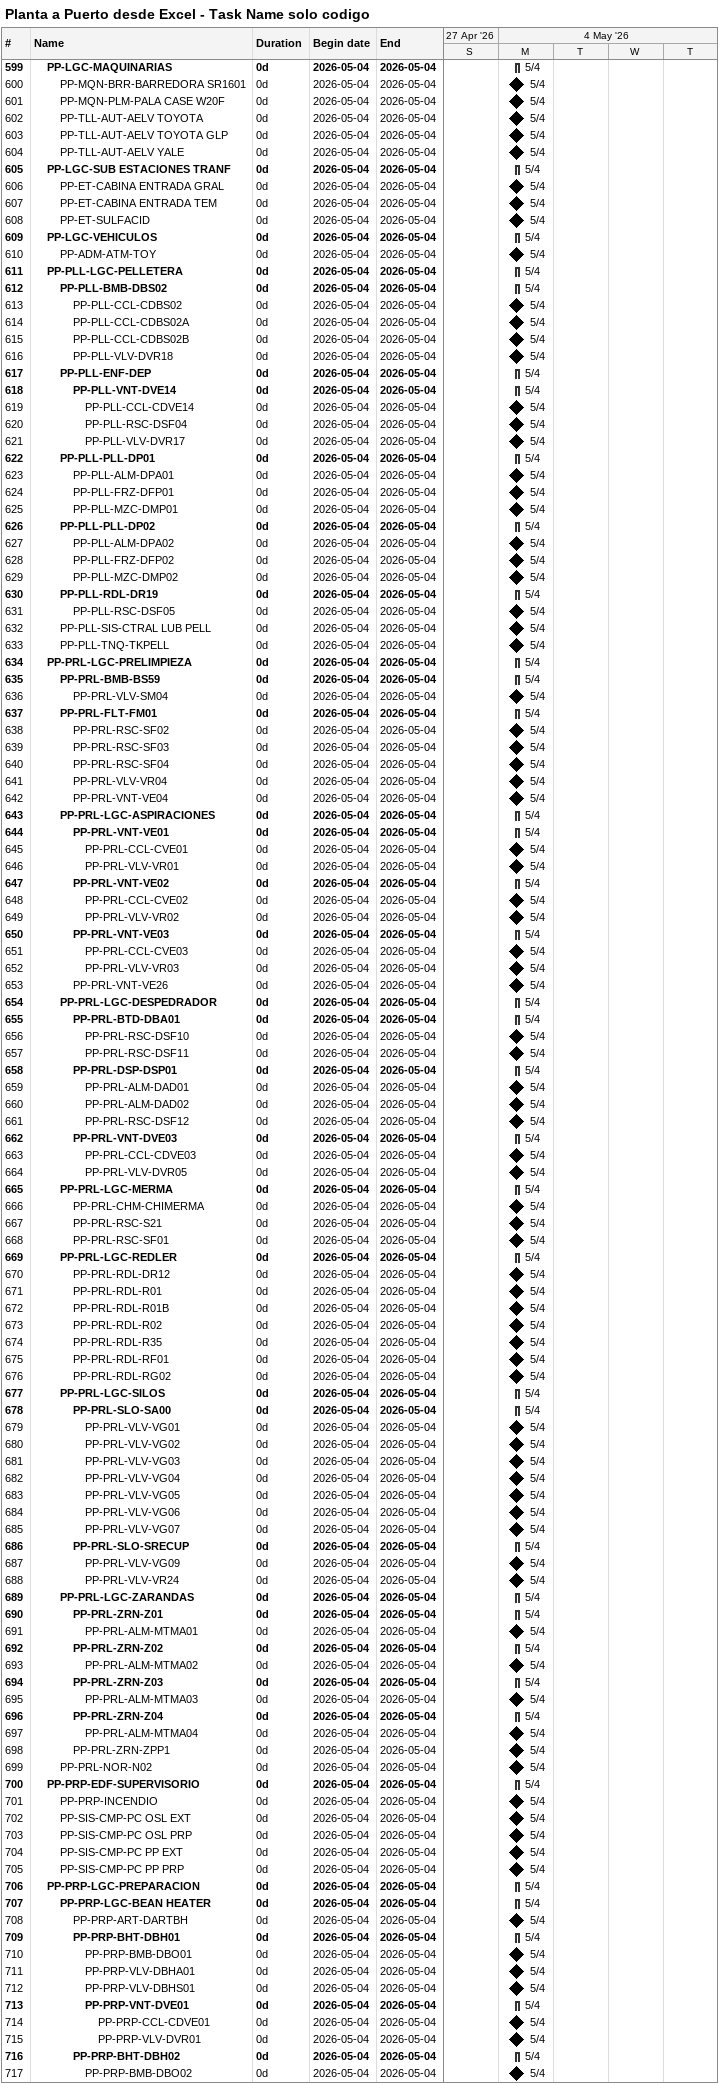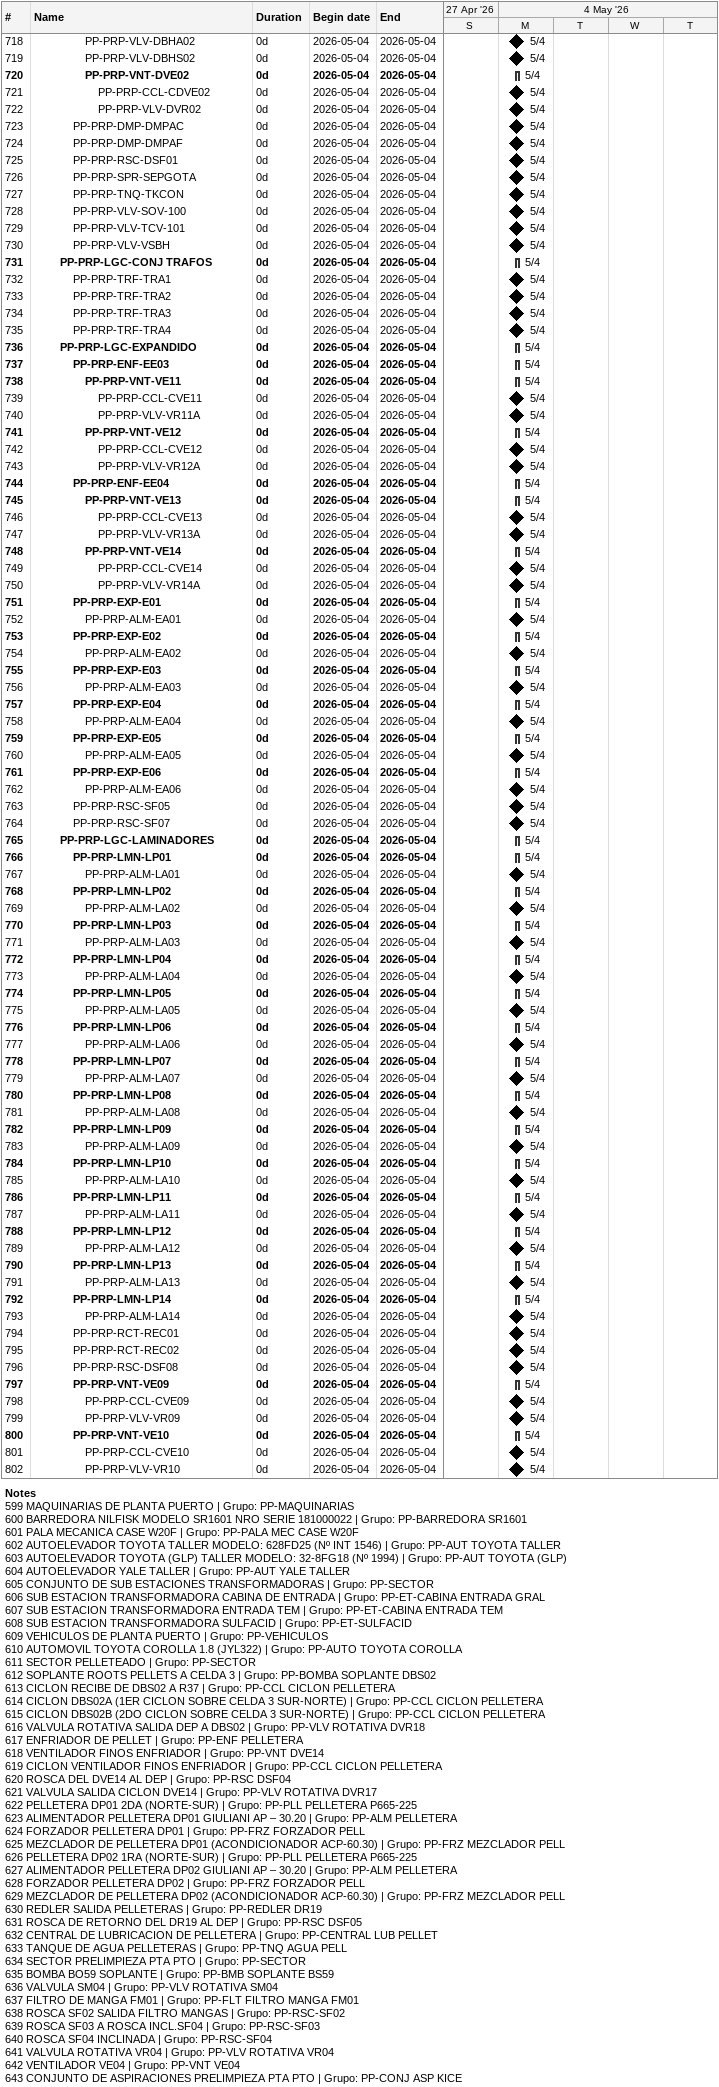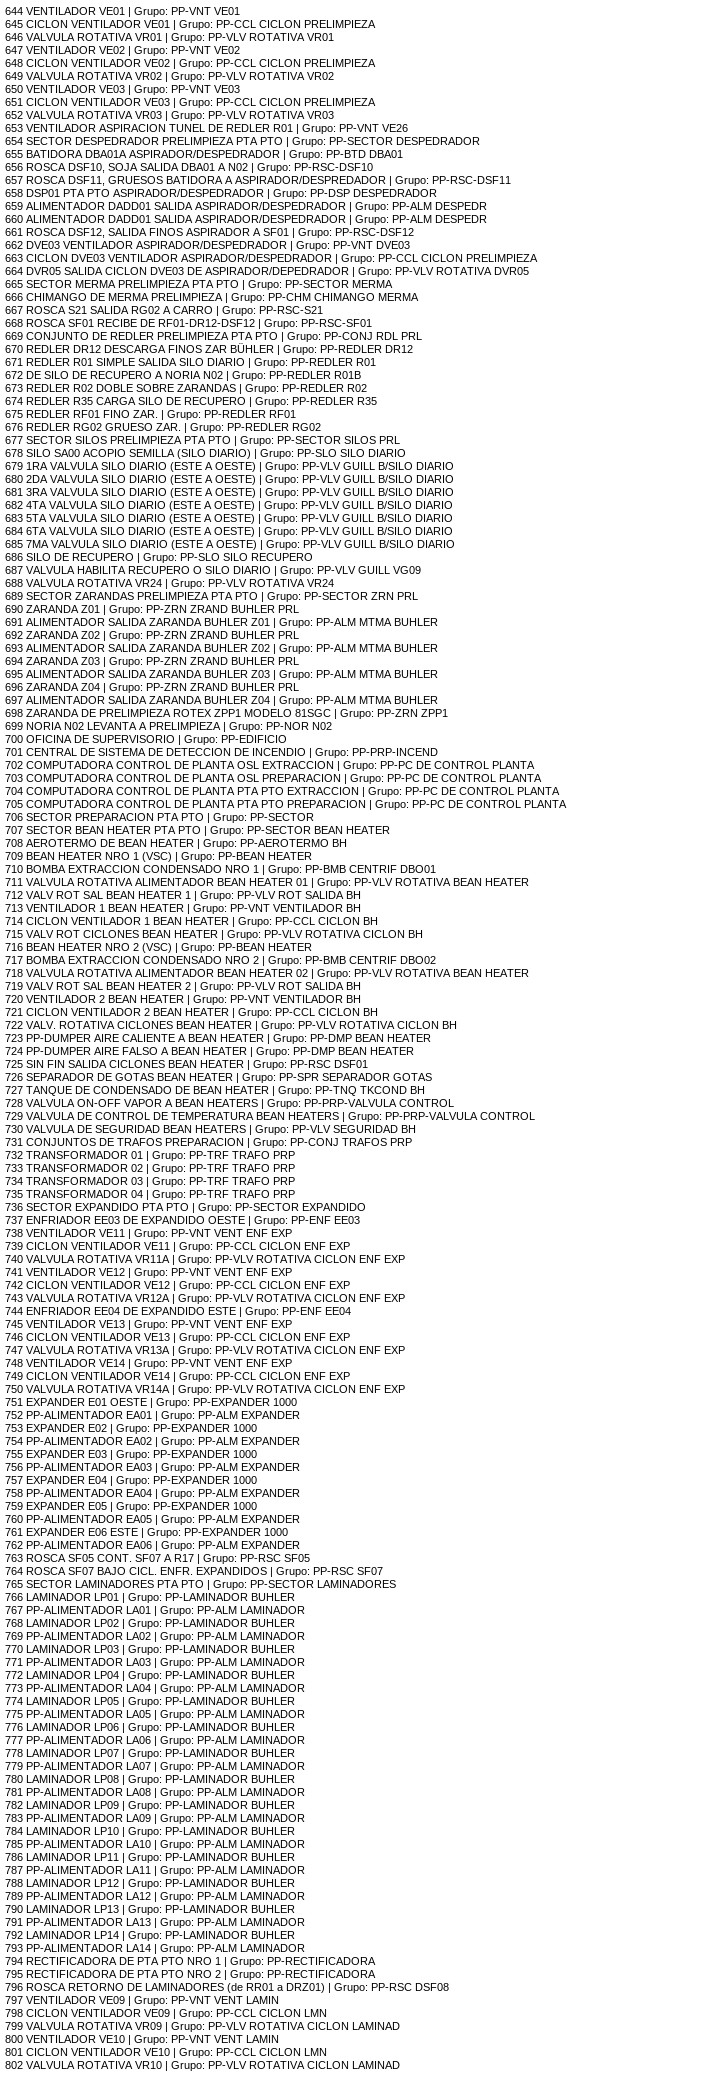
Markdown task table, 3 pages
Planta a Puerto desde Excel - Task Name solo codigo

| ID | Level | Task | Duration | Start | Finish |
|---|---|---|---|---|---|
| 599 | 2 | **PP-LGC-MAQUINARIAS** | 0d | 2026-05-04 | 2026-05-04 |
| 600 | 3 | PP-MQN-BRR-BARREDORA SR1601 | 0d | 2026-05-04 | 2026-05-04 |
| 601 | 3 | PP-MQN-PLM-PALA CASE W20F | 0d | 2026-05-04 | 2026-05-04 |
| 602 | 3 | PP-TLL-AUT-AELV TOYOTA | 0d | 2026-05-04 | 2026-05-04 |
| 603 | 3 | PP-TLL-AUT-AELV TOYOTA GLP | 0d | 2026-05-04 | 2026-05-04 |
| 604 | 3 | PP-TLL-AUT-AELV YALE | 0d | 2026-05-04 | 2026-05-04 |
| 605 | 2 | **PP-LGC-SUB ESTACIONES TRANF** | 0d | 2026-05-04 | 2026-05-04 |
| 606 | 3 | PP-ET-CABINA ENTRADA GRAL | 0d | 2026-05-04 | 2026-05-04 |
| 607 | 3 | PP-ET-CABINA ENTRADA TEM | 0d | 2026-05-04 | 2026-05-04 |
| 608 | 3 | PP-ET-SULFACID | 0d | 2026-05-04 | 2026-05-04 |
| 609 | 2 | **PP-LGC-VEHICULOS** | 0d | 2026-05-04 | 2026-05-04 |
| 610 | 3 | PP-ADM-ATM-TOY | 0d | 2026-05-04 | 2026-05-04 |
| 611 | 2 | **PP-PLL-LGC-PELLETERA** | 0d | 2026-05-04 | 2026-05-04 |
| 612 | 3 | **PP-PLL-BMB-DBS02** | 0d | 2026-05-04 | 2026-05-04 |
| 613 | 4 | PP-PLL-CCL-CDBS02 | 0d | 2026-05-04 | 2026-05-04 |
| 614 | 4 | PP-PLL-CCL-CDBS02A | 0d | 2026-05-04 | 2026-05-04 |
| 615 | 4 | PP-PLL-CCL-CDBS02B | 0d | 2026-05-04 | 2026-05-04 |
| 616 | 4 | PP-PLL-VLV-DVR18 | 0d | 2026-05-04 | 2026-05-04 |
| 617 | 3 | **PP-PLL-ENF-DEP** | 0d | 2026-05-04 | 2026-05-04 |
| 618 | 4 | **PP-PLL-VNT-DVE14** | 0d | 2026-05-04 | 2026-05-04 |
| 619 | 5 | PP-PLL-CCL-CDVE14 | 0d | 2026-05-04 | 2026-05-04 |
| 620 | 5 | PP-PLL-RSC-DSF04 | 0d | 2026-05-04 | 2026-05-04 |
| 621 | 5 | PP-PLL-VLV-DVR17 | 0d | 2026-05-04 | 2026-05-04 |
| 622 | 3 | **PP-PLL-PLL-DP01** | 0d | 2026-05-04 | 2026-05-04 |
| 623 | 4 | PP-PLL-ALM-DPA01 | 0d | 2026-05-04 | 2026-05-04 |
| 624 | 4 | PP-PLL-FRZ-DFP01 | 0d | 2026-05-04 | 2026-05-04 |
| 625 | 4 | PP-PLL-MZC-DMP01 | 0d | 2026-05-04 | 2026-05-04 |
| 626 | 3 | **PP-PLL-PLL-DP02** | 0d | 2026-05-04 | 2026-05-04 |
| 627 | 4 | PP-PLL-ALM-DPA02 | 0d | 2026-05-04 | 2026-05-04 |
| 628 | 4 | PP-PLL-FRZ-DFP02 | 0d | 2026-05-04 | 2026-05-04 |
| 629 | 4 | PP-PLL-MZC-DMP02 | 0d | 2026-05-04 | 2026-05-04 |
| 630 | 3 | **PP-PLL-RDL-DR19** | 0d | 2026-05-04 | 2026-05-04 |
| 631 | 4 | PP-PLL-RSC-DSF05 | 0d | 2026-05-04 | 2026-05-04 |
| 632 | 3 | PP-PLL-SIS-CTRAL LUB PELL | 0d | 2026-05-04 | 2026-05-04 |
| 633 | 3 | PP-PLL-TNQ-TKPELL | 0d | 2026-05-04 | 2026-05-04 |
| 634 | 2 | **PP-PRL-LGC-PRELIMPIEZA** | 0d | 2026-05-04 | 2026-05-04 |
| 635 | 3 | **PP-PRL-BMB-BS59** | 0d | 2026-05-04 | 2026-05-04 |
| 636 | 4 | PP-PRL-VLV-SM04 | 0d | 2026-05-04 | 2026-05-04 |
| 637 | 3 | **PP-PRL-FLT-FM01** | 0d | 2026-05-04 | 2026-05-04 |
| 638 | 4 | PP-PRL-RSC-SF02 | 0d | 2026-05-04 | 2026-05-04 |
| 639 | 4 | PP-PRL-RSC-SF03 | 0d | 2026-05-04 | 2026-05-04 |
| 640 | 4 | PP-PRL-RSC-SF04 | 0d | 2026-05-04 | 2026-05-04 |
| 641 | 4 | PP-PRL-VLV-VR04 | 0d | 2026-05-04 | 2026-05-04 |
| 642 | 4 | PP-PRL-VNT-VE04 | 0d | 2026-05-04 | 2026-05-04 |
| 643 | 3 | **PP-PRL-LGC-ASPIRACIONES** | 0d | 2026-05-04 | 2026-05-04 |
| 644 | 4 | **PP-PRL-VNT-VE01** | 0d | 2026-05-04 | 2026-05-04 |
| 645 | 5 | PP-PRL-CCL-CVE01 | 0d | 2026-05-04 | 2026-05-04 |
| 646 | 5 | PP-PRL-VLV-VR01 | 0d | 2026-05-04 | 2026-05-04 |
| 647 | 4 | **PP-PRL-VNT-VE02** | 0d | 2026-05-04 | 2026-05-04 |
| 648 | 5 | PP-PRL-CCL-CVE02 | 0d | 2026-05-04 | 2026-05-04 |
| 649 | 5 | PP-PRL-VLV-VR02 | 0d | 2026-05-04 | 2026-05-04 |
| 650 | 4 | **PP-PRL-VNT-VE03** | 0d | 2026-05-04 | 2026-05-04 |
| 651 | 5 | PP-PRL-CCL-CVE03 | 0d | 2026-05-04 | 2026-05-04 |
| 652 | 5 | PP-PRL-VLV-VR03 | 0d | 2026-05-04 | 2026-05-04 |
| 653 | 4 | PP-PRL-VNT-VE26 | 0d | 2026-05-04 | 2026-05-04 |
| 654 | 3 | **PP-PRL-LGC-DESPEDRADOR** | 0d | 2026-05-04 | 2026-05-04 |
| 655 | 4 | **PP-PRL-BTD-DBA01** | 0d | 2026-05-04 | 2026-05-04 |
| 656 | 5 | PP-PRL-RSC-DSF10 | 0d | 2026-05-04 | 2026-05-04 |
| 657 | 5 | PP-PRL-RSC-DSF11 | 0d | 2026-05-04 | 2026-05-04 |
| 658 | 4 | **PP-PRL-DSP-DSP01** | 0d | 2026-05-04 | 2026-05-04 |
| 659 | 5 | PP-PRL-ALM-DAD01 | 0d | 2026-05-04 | 2026-05-04 |
| 660 | 5 | PP-PRL-ALM-DAD02 | 0d | 2026-05-04 | 2026-05-04 |
| 661 | 5 | PP-PRL-RSC-DSF12 | 0d | 2026-05-04 | 2026-05-04 |
| 662 | 4 | **PP-PRL-VNT-DVE03** | 0d | 2026-05-04 | 2026-05-04 |
| 663 | 5 | PP-PRL-CCL-CDVE03 | 0d | 2026-05-04 | 2026-05-04 |
| 664 | 5 | PP-PRL-VLV-DVR05 | 0d | 2026-05-04 | 2026-05-04 |
| 665 | 3 | **PP-PRL-LGC-MERMA** | 0d | 2026-05-04 | 2026-05-04 |
| 666 | 4 | PP-PRL-CHM-CHIMERMA | 0d | 2026-05-04 | 2026-05-04 |
| 667 | 4 | PP-PRL-RSC-S21 | 0d | 2026-05-04 | 2026-05-04 |
| 668 | 4 | PP-PRL-RSC-SF01 | 0d | 2026-05-04 | 2026-05-04 |
| 669 | 3 | **PP-PRL-LGC-REDLER** | 0d | 2026-05-04 | 2026-05-04 |
| 670 | 4 | PP-PRL-RDL-DR12 | 0d | 2026-05-04 | 2026-05-04 |
| 671 | 4 | PP-PRL-RDL-R01 | 0d | 2026-05-04 | 2026-05-04 |
| 672 | 4 | PP-PRL-RDL-R01B | 0d | 2026-05-04 | 2026-05-04 |
| 673 | 4 | PP-PRL-RDL-R02 | 0d | 2026-05-04 | 2026-05-04 |
| 674 | 4 | PP-PRL-RDL-R35 | 0d | 2026-05-04 | 2026-05-04 |
| 675 | 4 | PP-PRL-RDL-RF01 | 0d | 2026-05-04 | 2026-05-04 |
| 676 | 4 | PP-PRL-RDL-RG02 | 0d | 2026-05-04 | 2026-05-04 |
| 677 | 3 | **PP-PRL-LGC-SILOS** | 0d | 2026-05-04 | 2026-05-04 |
| 678 | 4 | **PP-PRL-SLO-SA00** | 0d | 2026-05-04 | 2026-05-04 |
| 679 | 5 | PP-PRL-VLV-VG01 | 0d | 2026-05-04 | 2026-05-04 |
| 680 | 5 | PP-PRL-VLV-VG02 | 0d | 2026-05-04 | 2026-05-04 |
| 681 | 5 | PP-PRL-VLV-VG03 | 0d | 2026-05-04 | 2026-05-04 |
| 682 | 5 | PP-PRL-VLV-VG04 | 0d | 2026-05-04 | 2026-05-04 |
| 683 | 5 | PP-PRL-VLV-VG05 | 0d | 2026-05-04 | 2026-05-04 |
| 684 | 5 | PP-PRL-VLV-VG06 | 0d | 2026-05-04 | 2026-05-04 |
| 685 | 5 | PP-PRL-VLV-VG07 | 0d | 2026-05-04 | 2026-05-04 |
| 686 | 4 | **PP-PRL-SLO-SRECUP** | 0d | 2026-05-04 | 2026-05-04 |
| 687 | 5 | PP-PRL-VLV-VG09 | 0d | 2026-05-04 | 2026-05-04 |
| 688 | 5 | PP-PRL-VLV-VR24 | 0d | 2026-05-04 | 2026-05-04 |
| 689 | 3 | **PP-PRL-LGC-ZARANDAS** | 0d | 2026-05-04 | 2026-05-04 |
| 690 | 4 | **PP-PRL-ZRN-Z01** | 0d | 2026-05-04 | 2026-05-04 |
| 691 | 5 | PP-PRL-ALM-MTMA01 | 0d | 2026-05-04 | 2026-05-04 |
| 692 | 4 | **PP-PRL-ZRN-Z02** | 0d | 2026-05-04 | 2026-05-04 |
| 693 | 5 | PP-PRL-ALM-MTMA02 | 0d | 2026-05-04 | 2026-05-04 |
| 694 | 4 | **PP-PRL-ZRN-Z03** | 0d | 2026-05-04 | 2026-05-04 |
| 695 | 5 | PP-PRL-ALM-MTMA03 | 0d | 2026-05-04 | 2026-05-04 |
| 696 | 4 | **PP-PRL-ZRN-Z04** | 0d | 2026-05-04 | 2026-05-04 |
| 697 | 5 | PP-PRL-ALM-MTMA04 | 0d | 2026-05-04 | 2026-05-04 |
| 698 | 4 | PP-PRL-ZRN-ZPP1 | 0d | 2026-05-04 | 2026-05-04 |
| 699 | 3 | PP-PRL-NOR-N02 | 0d | 2026-05-04 | 2026-05-04 |
| 700 | 2 | **PP-PRP-EDF-SUPERVISORIO** | 0d | 2026-05-04 | 2026-05-04 |
| 701 | 3 | PP-PRP-INCENDIO | 0d | 2026-05-04 | 2026-05-04 |
| 702 | 3 | PP-SIS-CMP-PC OSL EXT | 0d | 2026-05-04 | 2026-05-04 |
| 703 | 3 | PP-SIS-CMP-PC OSL PRP | 0d | 2026-05-04 | 2026-05-04 |
| 704 | 3 | PP-SIS-CMP-PC PP EXT | 0d | 2026-05-04 | 2026-05-04 |
| 705 | 3 | PP-SIS-CMP-PC PP PRP | 0d | 2026-05-04 | 2026-05-04 |
| 706 | 2 | **PP-PRP-LGC-PREPARACION** | 0d | 2026-05-04 | 2026-05-04 |
| 707 | 3 | **PP-PRP-LGC-BEAN HEATER** | 0d | 2026-05-04 | 2026-05-04 |
| 708 | 4 | PP-PRP-ART-DARTBH | 0d | 2026-05-04 | 2026-05-04 |
| 709 | 4 | **PP-PRP-BHT-DBH01** | 0d | 2026-05-04 | 2026-05-04 |
| 710 | 5 | PP-PRP-BMB-DBO01 | 0d | 2026-05-04 | 2026-05-04 |
| 711 | 5 | PP-PRP-VLV-DBHA01 | 0d | 2026-05-04 | 2026-05-04 |
| 712 | 5 | PP-PRP-VLV-DBHS01 | 0d | 2026-05-04 | 2026-05-04 |
| 713 | 5 | **PP-PRP-VNT-DVE01** | 0d | 2026-05-04 | 2026-05-04 |
| 714 | 6 | PP-PRP-CCL-CDVE01 | 0d | 2026-05-04 | 2026-05-04 |
| 715 | 6 | PP-PRP-VLV-DVR01 | 0d | 2026-05-04 | 2026-05-04 |
| 716 | 4 | **PP-PRP-BHT-DBH02** | 0d | 2026-05-04 | 2026-05-04 |
| 717 | 5 | PP-PRP-BMB-DBO02 | 0d | 2026-05-04 | 2026-05-04 |
| 718 | 5 | PP-PRP-VLV-DBHA02 | 0d | 2026-05-04 | 2026-05-04 |
| 719 | 5 | PP-PRP-VLV-DBHS02 | 0d | 2026-05-04 | 2026-05-04 |
| 720 | 5 | **PP-PRP-VNT-DVE02** | 0d | 2026-05-04 | 2026-05-04 |
| 721 | 6 | PP-PRP-CCL-CDVE02 | 0d | 2026-05-04 | 2026-05-04 |
| 722 | 6 | PP-PRP-VLV-DVR02 | 0d | 2026-05-04 | 2026-05-04 |
| 723 | 4 | PP-PRP-DMP-DMPAC | 0d | 2026-05-04 | 2026-05-04 |
| 724 | 4 | PP-PRP-DMP-DMPAF | 0d | 2026-05-04 | 2026-05-04 |
| 725 | 4 | PP-PRP-RSC-DSF01 | 0d | 2026-05-04 | 2026-05-04 |
| 726 | 4 | PP-PRP-SPR-SEPGOTA | 0d | 2026-05-04 | 2026-05-04 |
| 727 | 4 | PP-PRP-TNQ-TKCON | 0d | 2026-05-04 | 2026-05-04 |
| 728 | 4 | PP-PRP-VLV-SOV-100 | 0d | 2026-05-04 | 2026-05-04 |
| 729 | 4 | PP-PRP-VLV-TCV-101 | 0d | 2026-05-04 | 2026-05-04 |
| 730 | 4 | PP-PRP-VLV-VSBH | 0d | 2026-05-04 | 2026-05-04 |
| 731 | 3 | **PP-PRP-LGC-CONJ TRAFOS** | 0d | 2026-05-04 | 2026-05-04 |
| 732 | 4 | PP-PRP-TRF-TRA1 | 0d | 2026-05-04 | 2026-05-04 |
| 733 | 4 | PP-PRP-TRF-TRA2 | 0d | 2026-05-04 | 2026-05-04 |
| 734 | 4 | PP-PRP-TRF-TRA3 | 0d | 2026-05-04 | 2026-05-04 |
| 735 | 4 | PP-PRP-TRF-TRA4 | 0d | 2026-05-04 | 2026-05-04 |
| 736 | 3 | **PP-PRP-LGC-EXPANDIDO** | 0d | 2026-05-04 | 2026-05-04 |
| 737 | 4 | **PP-PRP-ENF-EE03** | 0d | 2026-05-04 | 2026-05-04 |
| 738 | 5 | **PP-PRP-VNT-VE11** | 0d | 2026-05-04 | 2026-05-04 |
| 739 | 6 | PP-PRP-CCL-CVE11 | 0d | 2026-05-04 | 2026-05-04 |
| 740 | 6 | PP-PRP-VLV-VR11A | 0d | 2026-05-04 | 2026-05-04 |
| 741 | 5 | **PP-PRP-VNT-VE12** | 0d | 2026-05-04 | 2026-05-04 |
| 742 | 6 | PP-PRP-CCL-CVE12 | 0d | 2026-05-04 | 2026-05-04 |
| 743 | 6 | PP-PRP-VLV-VR12A | 0d | 2026-05-04 | 2026-05-04 |
| 744 | 4 | **PP-PRP-ENF-EE04** | 0d | 2026-05-04 | 2026-05-04 |
| 745 | 5 | **PP-PRP-VNT-VE13** | 0d | 2026-05-04 | 2026-05-04 |
| 746 | 6 | PP-PRP-CCL-CVE13 | 0d | 2026-05-04 | 2026-05-04 |
| 747 | 6 | PP-PRP-VLV-VR13A | 0d | 2026-05-04 | 2026-05-04 |
| 748 | 5 | **PP-PRP-VNT-VE14** | 0d | 2026-05-04 | 2026-05-04 |
| 749 | 6 | PP-PRP-CCL-CVE14 | 0d | 2026-05-04 | 2026-05-04 |
| 750 | 6 | PP-PRP-VLV-VR14A | 0d | 2026-05-04 | 2026-05-04 |
| 751 | 4 | **PP-PRP-EXP-E01** | 0d | 2026-05-04 | 2026-05-04 |
| 752 | 5 | PP-PRP-ALM-EA01 | 0d | 2026-05-04 | 2026-05-04 |
| 753 | 4 | **PP-PRP-EXP-E02** | 0d | 2026-05-04 | 2026-05-04 |
| 754 | 5 | PP-PRP-ALM-EA02 | 0d | 2026-05-04 | 2026-05-04 |
| 755 | 4 | **PP-PRP-EXP-E03** | 0d | 2026-05-04 | 2026-05-04 |
| 756 | 5 | PP-PRP-ALM-EA03 | 0d | 2026-05-04 | 2026-05-04 |
| 757 | 4 | **PP-PRP-EXP-E04** | 0d | 2026-05-04 | 2026-05-04 |
| 758 | 5 | PP-PRP-ALM-EA04 | 0d | 2026-05-04 | 2026-05-04 |
| 759 | 4 | **PP-PRP-EXP-E05** | 0d | 2026-05-04 | 2026-05-04 |
| 760 | 5 | PP-PRP-ALM-EA05 | 0d | 2026-05-04 | 2026-05-04 |
| 761 | 4 | **PP-PRP-EXP-E06** | 0d | 2026-05-04 | 2026-05-04 |
| 762 | 5 | PP-PRP-ALM-EA06 | 0d | 2026-05-04 | 2026-05-04 |
| 763 | 4 | PP-PRP-RSC-SF05 | 0d | 2026-05-04 | 2026-05-04 |
| 764 | 4 | PP-PRP-RSC-SF07 | 0d | 2026-05-04 | 2026-05-04 |
| 765 | 3 | **PP-PRP-LGC-LAMINADORES** | 0d | 2026-05-04 | 2026-05-04 |
| 766 | 4 | **PP-PRP-LMN-LP01** | 0d | 2026-05-04 | 2026-05-04 |
| 767 | 5 | PP-PRP-ALM-LA01 | 0d | 2026-05-04 | 2026-05-04 |
| 768 | 4 | **PP-PRP-LMN-LP02** | 0d | 2026-05-04 | 2026-05-04 |
| 769 | 5 | PP-PRP-ALM-LA02 | 0d | 2026-05-04 | 2026-05-04 |
| 770 | 4 | **PP-PRP-LMN-LP03** | 0d | 2026-05-04 | 2026-05-04 |
| 771 | 5 | PP-PRP-ALM-LA03 | 0d | 2026-05-04 | 2026-05-04 |
| 772 | 4 | **PP-PRP-LMN-LP04** | 0d | 2026-05-04 | 2026-05-04 |
| 773 | 5 | PP-PRP-ALM-LA04 | 0d | 2026-05-04 | 2026-05-04 |
| 774 | 4 | **PP-PRP-LMN-LP05** | 0d | 2026-05-04 | 2026-05-04 |
| 775 | 5 | PP-PRP-ALM-LA05 | 0d | 2026-05-04 | 2026-05-04 |
| 776 | 4 | **PP-PRP-LMN-LP06** | 0d | 2026-05-04 | 2026-05-04 |
| 777 | 5 | PP-PRP-ALM-LA06 | 0d | 2026-05-04 | 2026-05-04 |
| 778 | 4 | **PP-PRP-LMN-LP07** | 0d | 2026-05-04 | 2026-05-04 |
| 779 | 5 | PP-PRP-ALM-LA07 | 0d | 2026-05-04 | 2026-05-04 |
| 780 | 4 | **PP-PRP-LMN-LP08** | 0d | 2026-05-04 | 2026-05-04 |
| 781 | 5 | PP-PRP-ALM-LA08 | 0d | 2026-05-04 | 2026-05-04 |
| 782 | 4 | **PP-PRP-LMN-LP09** | 0d | 2026-05-04 | 2026-05-04 |
| 783 | 5 | PP-PRP-ALM-LA09 | 0d | 2026-05-04 | 2026-05-04 |
| 784 | 4 | **PP-PRP-LMN-LP10** | 0d | 2026-05-04 | 2026-05-04 |
| 785 | 5 | PP-PRP-ALM-LA10 | 0d | 2026-05-04 | 2026-05-04 |
| 786 | 4 | **PP-PRP-LMN-LP11** | 0d | 2026-05-04 | 2026-05-04 |
| 787 | 5 | PP-PRP-ALM-LA11 | 0d | 2026-05-04 | 2026-05-04 |
| 788 | 4 | **PP-PRP-LMN-LP12** | 0d | 2026-05-04 | 2026-05-04 |
| 789 | 5 | PP-PRP-ALM-LA12 | 0d | 2026-05-04 | 2026-05-04 |
| 790 | 4 | **PP-PRP-LMN-LP13** | 0d | 2026-05-04 | 2026-05-04 |
| 791 | 5 | PP-PRP-ALM-LA13 | 0d | 2026-05-04 | 2026-05-04 |
| 792 | 4 | **PP-PRP-LMN-LP14** | 0d | 2026-05-04 | 2026-05-04 |
| 793 | 5 | PP-PRP-ALM-LA14 | 0d | 2026-05-04 | 2026-05-04 |
| 794 | 4 | PP-PRP-RCT-REC01 | 0d | 2026-05-04 | 2026-05-04 |
| 795 | 4 | PP-PRP-RCT-REC02 | 0d | 2026-05-04 | 2026-05-04 |
| 796 | 4 | PP-PRP-RSC-DSF08 | 0d | 2026-05-04 | 2026-05-04 |
| 797 | 4 | **PP-PRP-VNT-VE09** | 0d | 2026-05-04 | 2026-05-04 |
| 798 | 5 | PP-PRP-CCL-CVE09 | 0d | 2026-05-04 | 2026-05-04 |
| 799 | 5 | PP-PRP-VLV-VR09 | 0d | 2026-05-04 | 2026-05-04 |
| 800 | 4 | **PP-PRP-VNT-VE10** | 0d | 2026-05-04 | 2026-05-04 |
| 801 | 5 | PP-PRP-CCL-CVE10 | 0d | 2026-05-04 | 2026-05-04 |
| 802 | 5 | PP-PRP-VLV-VR10 | 0d | 2026-05-04 | 2026-05-04 |

Notes
- 599: MAQUINARIAS DE PLANTA PUERTO | Grupo: PP-MAQUINARIAS
- 600: BARREDORA NILFISK MODELO SR1601 NRO SERIE 181000022 | Grupo: PP-BARREDORA SR1601
- 601: PALA MECANICA CASE W20F | Grupo: PP-PALA MEC CASE W20F
- 602: AUTOELEVADOR TOYOTA TALLER MODELO: 628FD25 (Nº INT 1546) | Grupo: PP-AUT TOYOTA TALLER
- 603: AUTOELEVADOR TOYOTA (GLP) TALLER MODELO: 32-8FG18 (Nº 1994) | Grupo: PP-AUT TOYOTA (GLP)
- 604: AUTOELEVADOR YALE TALLER | Grupo: PP-AUT YALE TALLER
- 605: CONJUNTO DE SUB ESTACIONES TRANSFORMADORAS | Grupo: PP-SECTOR
- 606: SUB ESTACION TRANSFORMADORA CABINA DE ENTRADA | Grupo: PP-ET-CABINA ENTRADA GRAL
- 607: SUB ESTACION TRANSFORMADORA ENTRADA TEM | Grupo: PP-ET-CABINA ENTRADA TEM
- 608: SUB ESTACION TRANSFORMADORA SULFACID | Grupo: PP-ET-SULFACID
- 609: VEHICULOS DE PLANTA PUERTO | Grupo: PP-VEHICULOS
- 610: AUTOMOVIL TOYOTA COROLLA 1.8 (JYL322) | Grupo: PP-AUTO TOYOTA COROLLA
- 611: SECTOR PELLETEADO | Grupo: PP-SECTOR
- 612: SOPLANTE ROOTS PELLETS A CELDA 3 | Grupo: PP-BOMBA SOPLANTE DBS02
- 613: CICLON RECIBE DE DBS02 A R37 | Grupo: PP-CCL CICLON PELLETERA
- 614: CICLON DBS02A (1ER CICLON SOBRE CELDA 3 SUR-NORTE) | Grupo: PP-CCL CICLON PELLETERA
- 615: CICLON DBS02B (2DO CICLON SOBRE CELDA 3 SUR-NORTE) | Grupo: PP-CCL CICLON PELLETERA
- 616: VALVULA ROTATIVA SALIDA DEP A DBS02 | Grupo: PP-VLV ROTATIVA DVR18
- 617: ENFRIADOR DE PELLET | Grupo: PP-ENF PELLETERA
- 618: VENTILADOR FINOS ENFRIADOR | Grupo: PP-VNT DVE14
- 619: CICLON VENTILADOR FINOS ENFRIADOR | Grupo: PP-CCL CICLON PELLETERA
- 620: ROSCA DEL DVE14 AL DEP | Grupo: PP-RSC DSF04
- 621: VALVULA SALIDA CICLON DVE14 | Grupo: PP-VLV ROTATIVA DVR17
- 622: PELLETERA DP01 2DA (NORTE-SUR) | Grupo: PP-PLL PELLETERA P665-225
- 623: ALIMENTADOR PELLETERA DP01 GIULIANI AP – 30.20 | Grupo: PP-ALM PELLETERA
- 624: FORZADOR PELLETERA DP01 | Grupo: PP-FRZ FORZADOR PELL
- 625: MEZCLADOR DE PELLETERA DP01 (ACONDICIONADOR ACP-60.30) | Grupo: PP-FRZ MEZCLADOR PELL
- 626: PELLETERA DP02 1RA (NORTE-SUR) | Grupo: PP-PLL PELLETERA P665-225
- 627: ALIMENTADOR PELLETERA DP02 GIULIANI AP – 30.20 | Grupo: PP-ALM PELLETERA
- 628: FORZADOR PELLETERA DP02 | Grupo: PP-FRZ FORZADOR PELL
- 629: MEZCLADOR DE PELLETERA DP02 (ACONDICIONADOR ACP-60.30) | Grupo: PP-FRZ MEZCLADOR PELL
- 630: REDLER SALIDA PELLETERAS | Grupo: PP-REDLER DR19
- 631: ROSCA DE RETORNO DEL DR19 AL DEP | Grupo: PP-RSC DSF05
- 632: CENTRAL DE LUBRICACION DE PELLETERA | Grupo: PP-CENTRAL LUB PELLET
- 633: TANQUE DE AGUA PELLETERAS | Grupo: PP-TNQ AGUA PELL
- 634: SECTOR PRELIMPIEZA PTA PTO | Grupo: PP-SECTOR
- 635: BOMBA BO59 SOPLANTE | Grupo: PP-BMB SOPLANTE BS59
- 636: VALVULA SM04 | Grupo: PP-VLV ROTATIVA SM04
- 637: FILTRO DE MANGA FM01 | Grupo: PP-FLT FILTRO MANGA FM01
- 638: ROSCA SF02 SALIDA FILTRO MANGAS | Grupo: PP-RSC-SF02
- 639: ROSCA SF03 A ROSCA INCL.SF04 | Grupo: PP-RSC-SF03
- 640: ROSCA SF04 INCLINADA | Grupo: PP-RSC-SF04
- 641: VALVULA ROTATIVA VR04 | Grupo: PP-VLV ROTATIVA VR04
- 642: VENTILADOR VE04 | Grupo: PP-VNT VE04
- 643: CONJUNTO DE ASPIRACIONES PRELIMPIEZA PTA PTO | Grupo: PP-CONJ ASP KICE
- 644: VENTILADOR VE01 | Grupo: PP-VNT VE01
- 645: CICLON VENTILADOR VE01 | Grupo: PP-CCL CICLON PRELIMPIEZA
- 646: VALVULA ROTATIVA VR01 | Grupo: PP-VLV ROTATIVA VR01
- 647: VENTILADOR VE02 | Grupo: PP-VNT VE02
- 648: CICLON VENTILADOR VE02 | Grupo: PP-CCL CICLON PRELIMPIEZA
- 649: VALVULA ROTATIVA VR02 | Grupo: PP-VLV ROTATIVA VR02
- 650: VENTILADOR VE03 | Grupo: PP-VNT VE03
- 651: CICLON VENTILADOR VE03 | Grupo: PP-CCL CICLON PRELIMPIEZA
- 652: VALVULA ROTATIVA VR03 | Grupo: PP-VLV ROTATIVA VR03
- 653: VENTILADOR ASPIRACION TUNEL DE REDLER R01 | Grupo: PP-VNT VE26
- 654: SECTOR DESPEDRADOR PRELIMPIEZA PTA PTO | Grupo: PP-SECTOR DESPEDRADOR
- 655: BATIDORA DBA01A ASPIRADOR/DESPEDRADOR | Grupo: PP-BTD DBA01
- 656: ROSCA DSF10, SOJA SALIDA DBA01 A N02 | Grupo: PP-RSC-DSF10
- 657: ROSCA DSF11, GRUESOS BATIDORA A ASPIRADOR/DESPREDADOR | Grupo: PP-RSC-DSF11
- 658: DSP01 PTA PTO ASPIRADOR/DESPEDRADOR | Grupo: PP-DSP DESPEDRADOR
- 659: ALIMENTADOR DADD01 SALIDA ASPIRADOR/DESPEDRADOR | Grupo: PP-ALM DESPEDR
- 660: ALIMENTADOR DADD01 SALIDA ASPIRADOR/DESPEDRADOR | Grupo: PP-ALM DESPEDR
- 661: ROSCA DSF12, SALIDA FINOS ASPIRADOR A SF01 | Grupo: PP-RSC-DSF12
- 662: DVE03 VENTILADOR ASPIRADOR/DESPEDRADOR | Grupo: PP-VNT DVE03
- 663: CICLON DVE03 VENTILADOR ASPIRADOR/DESPEDRADOR | Grupo: PP-CCL CICLON PRELIMPIEZA
- 664: DVR05 SALIDA CICLON DVE03 DE ASPIRADOR/DEPEDRADOR | Grupo: PP-VLV ROTATIVA DVR05
- 665: SECTOR MERMA PRELIMPIEZA PTA PTO | Grupo: PP-SECTOR MERMA
- 666: CHIMANGO DE MERMA PRELIMPIEZA | Grupo: PP-CHM CHIMANGO MERMA
- 667: ROSCA S21 SALIDA RG02 A CARRO | Grupo: PP-RSC-S21
- 668: ROSCA SF01 RECIBE DE RF01-DR12-DSF12 | Grupo: PP-RSC-SF01
- 669: CONJUNTO DE REDLER PRELIMPIEZA PTA PTO | Grupo: PP-CONJ RDL PRL
- 670: REDLER DR12 DESCARGA FINOS ZAR BÜHLER | Grupo: PP-REDLER DR12
- 671: REDLER R01 SIMPLE SALIDA SILO DIARIO | Grupo: PP-REDLER R01
- 672: DE SILO DE RECUPERO A NORIA N02 | Grupo: PP-REDLER R01B
- 673: REDLER R02 DOBLE SOBRE ZARANDAS | Grupo: PP-REDLER R02
- 674: REDLER R35 CARGA SILO DE RECUPERO | Grupo: PP-REDLER R35
- 675: REDLER RF01 FINO ZAR. | Grupo: PP-REDLER RF01
- 676: REDLER RG02 GRUESO ZAR. | Grupo: PP-REDLER RG02
- 677: SECTOR SILOS PRELIMPIEZA PTA PTO | Grupo: PP-SECTOR SILOS PRL
- 678: SILO SA00 ACOPIO SEMILLA (SILO DIARIO) | Grupo: PP-SLO SILO DIARIO
- 679: 1RA VALVULA SILO DIARIO (ESTE A OESTE) | Grupo: PP-VLV GUILL B/SILO DIARIO
- 680: 2DA VALVULA SILO DIARIO (ESTE A OESTE) | Grupo: PP-VLV GUILL B/SILO DIARIO
- 681: 3RA VALVULA SILO DIARIO (ESTE A OESTE) | Grupo: PP-VLV GUILL B/SILO DIARIO
- 682: 4TA VALVULA SILO DIARIO (ESTE A OESTE) | Grupo: PP-VLV GUILL B/SILO DIARIO
- 683: 5TA VALVULA SILO DIARIO (ESTE A OESTE) | Grupo: PP-VLV GUILL B/SILO DIARIO
- 684: 6TA VALVULA SILO DIARIO (ESTE A OESTE) | Grupo: PP-VLV GUILL B/SILO DIARIO
- 685: 7MA VALVULA SILO DIARIO (ESTE A OESTE) | Grupo: PP-VLV GUILL B/SILO DIARIO
- 686: SILO DE RECUPERO | Grupo: PP-SLO SILO RECUPERO
- 687: VALVULA HABILITA RECUPERO O SILO DIARIO | Grupo: PP-VLV GUILL VG09
- 688: VALVULA ROTATIVA VR24 | Grupo: PP-VLV ROTATIVA VR24
- 689: SECTOR ZARANDAS PRELIMPIEZA PTA PTO | Grupo: PP-SECTOR ZRN PRL
- 690: ZARANDA Z01 | Grupo: PP-ZRN ZRAND BUHLER PRL
- 691: ALIMENTADOR SALIDA ZARANDA BUHLER Z01 | Grupo: PP-ALM MTMA BUHLER
- 692: ZARANDA Z02 | Grupo: PP-ZRN ZRAND BUHLER PRL
- 693: ALIMENTADOR SALIDA ZARANDA BUHLER Z02 | Grupo: PP-ALM MTMA BUHLER
- 694: ZARANDA Z03 | Grupo: PP-ZRN ZRAND BUHLER PRL
- 695: ALIMENTADOR SALIDA ZARANDA BUHLER Z03 | Grupo: PP-ALM MTMA BUHLER
- 696: ZARANDA Z04 | Grupo: PP-ZRN ZRAND BUHLER PRL
- 697: ALIMENTADOR SALIDA ZARANDA BUHLER Z04 | Grupo: PP-ALM MTMA BUHLER
- 698: ZARANDA DE PRELIMPIEZA ROTEX ZPP1 MODELO 81SGC | Grupo: PP-ZRN ZPP1
- 699: NORIA N02 LEVANTA A PRELIMPIEZA | Grupo: PP-NOR N02
- 700: OFICINA DE SUPERVISORIO | Grupo: PP-EDIFICIO
- 701: CENTRAL DE SISTEMA DE DETECCION DE INCENDIO | Grupo: PP-PRP-INCEND
- 702: COMPUTADORA CONTROL DE PLANTA OSL EXTRACCION | Grupo: PP-PC DE CONTROL PLANTA
- 703: COMPUTADORA CONTROL DE PLANTA OSL PREPARACION | Grupo: PP-PC DE CONTROL PLANTA
- 704: COMPUTADORA CONTROL DE PLANTA PTA PTO EXTRACCION | Grupo: PP-PC DE CONTROL PLANTA
- 705: COMPUTADORA CONTROL DE PLANTA PTA PTO PREPARACION | Grupo: PP-PC DE CONTROL PLANTA
- 706: SECTOR PREPARACION PTA PTO | Grupo: PP-SECTOR
- 707: SECTOR BEAN HEATER PTA PTO | Grupo: PP-SECTOR BEAN HEATER
- 708: AEROTERMO DE BEAN HEATER | Grupo: PP-AEROTERMO BH
- 709: BEAN HEATER NRO 1 (VSC) | Grupo: PP-BEAN HEATER
- 710: BOMBA EXTRACCION CONDENSADO NRO 1 | Grupo: PP-BMB CENTRIF DBO01
- 711: VALVULA ROTATIVA ALIMENTADOR BEAN HEATER 01 | Grupo: PP-VLV ROTATIVA BEAN HEATER
- 712: VALV ROT SAL BEAN HEATER 1 | Grupo: PP-VLV ROT SALIDA BH
- 713: VENTILADOR 1 BEAN HEATER | Grupo: PP-VNT VENTILADOR BH
- 714: CICLON VENTILADOR 1 BEAN HEATER | Grupo: PP-CCL CICLON BH
- 715: VALV ROT CICLONES BEAN HEATER | Grupo: PP-VLV ROTATIVA CICLON BH
- 716: BEAN HEATER NRO 2 (VSC) | Grupo: PP-BEAN HEATER
- 717: BOMBA EXTRACCION CONDENSADO NRO 2 | Grupo: PP-BMB CENTRIF DBO02
- 718: VALVULA ROTATIVA ALIMENTADOR BEAN HEATER 02 | Grupo: PP-VLV ROTATIVA BEAN HEATER
- 719: VALV ROT SAL BEAN HEATER 2 | Grupo: PP-VLV ROT SALIDA BH
- 720: VENTILADOR 2 BEAN HEATER | Grupo: PP-VNT VENTILADOR BH
- 721: CICLON VENTILADOR 2 BEAN HEATER | Grupo: PP-CCL CICLON BH
- 722: VALV. ROTATIVA CICLONES BEAN HEATER | Grupo: PP-VLV ROTATIVA CICLON BH
- 723: PP-DUMPER AIRE CALIENTE A BEAN HEATER | Grupo: PP-DMP BEAN HEATER
- 724: PP-DUMPER AIRE FALSO A BEAN HEATER | Grupo: PP-DMP BEAN HEATER
- 725: SIN FIN SALIDA CICLONES BEAN HEATER | Grupo: PP-RSC DSF01
- 726: SEPARADOR DE GOTAS BEAN HEATER | Grupo: PP-SPR SEPARADOR GOTAS
- 727: TANQUE DE CONDENSADO DE BEAN HEATER | Grupo: PP-TNQ TKCOND BH
- 728: VALVULA ON-OFF VAPOR A BEAN HEATERS | Grupo: PP-PRP-VALVULA CONTROL
- 729: VALVULA DE CONTROL DE TEMPERATURA BEAN HEATERS | Grupo: PP-PRP-VALVULA CONTROL
- 730: VALVULA DE SEGURIDAD BEAN HEATERS | Grupo: PP-VLV SEGURIDAD BH
- 731: CONJUNTOS DE TRAFOS PREPARACION | Grupo: PP-CONJ TRAFOS PRP
- 732: TRANSFORMADOR 01 | Grupo: PP-TRF TRAFO PRP
- 733: TRANSFORMADOR 02 | Grupo: PP-TRF TRAFO PRP
- 734: TRANSFORMADOR 03 | Grupo: PP-TRF TRAFO PRP
- 735: TRANSFORMADOR 04 | Grupo: PP-TRF TRAFO PRP
- 736: SECTOR EXPANDIDO PTA PTO | Grupo: PP-SECTOR EXPANDIDO
- 737: ENFRIADOR EE03 DE EXPANDIDO OESTE | Grupo: PP-ENF EE03
- 738: VENTILADOR VE11 | Grupo: PP-VNT VENT ENF EXP
- 739: CICLON VENTILADOR VE11 | Grupo: PP-CCL CICLON ENF EXP
- 740: VALVULA ROTATIVA VR11A | Grupo: PP-VLV ROTATIVA CICLON ENF EXP
- 741: VENTILADOR VE12 | Grupo: PP-VNT VENT ENF EXP
- 742: CICLON VENTILADOR VE12 | Grupo: PP-CCL CICLON ENF EXP
- 743: VALVULA ROTATIVA VR12A | Grupo: PP-VLV ROTATIVA CICLON ENF EXP
- 744: ENFRIADOR EE04 DE EXPANDIDO ESTE | Grupo: PP-ENF EE04
- 745: VENTILADOR VE13 | Grupo: PP-VNT VENT ENF EXP
- 746: CICLON VENTILADOR VE13 | Grupo: PP-CCL CICLON ENF EXP
- 747: VALVULA ROTATIVA VR13A | Grupo: PP-VLV ROTATIVA CICLON ENF EXP
- 748: VENTILADOR VE14 | Grupo: PP-VNT VENT ENF EXP
- 749: CICLON VENTILADOR VE14 | Grupo: PP-CCL CICLON ENF EXP
- 750: VALVULA ROTATIVA VR14A | Grupo: PP-VLV ROTATIVA CICLON ENF EXP
- 751: EXPANDER E01 OESTE | Grupo: PP-EXPANDER 1000
- 752: PP-ALIMENTADOR EA01 | Grupo: PP-ALM EXPANDER
- 753: EXPANDER E02 | Grupo: PP-EXPANDER 1000
- 754: PP-ALIMENTADOR EA02 | Grupo: PP-ALM EXPANDER
- 755: EXPANDER E03 | Grupo: PP-EXPANDER 1000
- 756: PP-ALIMENTADOR EA03 | Grupo: PP-ALM EXPANDER
- 757: EXPANDER E04 | Grupo: PP-EXPANDER 1000
- 758: PP-ALIMENTADOR EA04 | Grupo: PP-ALM EXPANDER
- 759: EXPANDER E05 | Grupo: PP-EXPANDER 1000
- 760: PP-ALIMENTADOR EA05 | Grupo: PP-ALM EXPANDER
- 761: EXPANDER E06 ESTE | Grupo: PP-EXPANDER 1000
- 762: PP-ALIMENTADOR EA06 | Grupo: PP-ALM EXPANDER
- 763: ROSCA SF05 CONT. SF07 A R17 | Grupo: PP-RSC SF05
- 764: ROSCA SF07 BAJO CICL. ENFR. EXPANDIDOS | Grupo: PP-RSC SF07
- 765: SECTOR LAMINADORES PTA PTO | Grupo: PP-SECTOR LAMINADORES
- 766: LAMINADOR LP01 | Grupo: PP-LAMINADOR BUHLER
- 767: PP-ALIMENTADOR LA01 | Grupo: PP-ALM LAMINADOR
- 768: LAMINADOR LP02 | Grupo: PP-LAMINADOR BUHLER
- 769: PP-ALIMENTADOR LA02 | Grupo: PP-ALM LAMINADOR
- 770: LAMINADOR LP03 | Grupo: PP-LAMINADOR BUHLER
- 771: PP-ALIMENTADOR LA03 | Grupo: PP-ALM LAMINADOR
- 772: LAMINADOR LP04 | Grupo: PP-LAMINADOR BUHLER
- 773: PP-ALIMENTADOR LA04 | Grupo: PP-ALM LAMINADOR
- 774: LAMINADOR LP05 | Grupo: PP-LAMINADOR BUHLER
- 775: PP-ALIMENTADOR LA05 | Grupo: PP-ALM LAMINADOR
- 776: LAMINADOR LP06 | Grupo: PP-LAMINADOR BUHLER
- 777: PP-ALIMENTADOR LA06 | Grupo: PP-ALM LAMINADOR
- 778: LAMINADOR LP07 | Grupo: PP-LAMINADOR BUHLER
- 779: PP-ALIMENTADOR LA07 | Grupo: PP-ALM LAMINADOR
- 780: LAMINADOR LP08 | Grupo: PP-LAMINADOR BUHLER
- 781: PP-ALIMENTADOR LA08 | Grupo: PP-ALM LAMINADOR
- 782: LAMINADOR LP09 | Grupo: PP-LAMINADOR BUHLER
- 783: PP-ALIMENTADOR LA09 | Grupo: PP-ALM LAMINADOR
- 784: LAMINADOR LP10 | Grupo: PP-LAMINADOR BUHLER
- 785: PP-ALIMENTADOR LA10 | Grupo: PP-ALM LAMINADOR
- 786: LAMINADOR LP11 | Grupo: PP-LAMINADOR BUHLER
- 787: PP-ALIMENTADOR LA11 | Grupo: PP-ALM LAMINADOR
- 788: LAMINADOR LP12 | Grupo: PP-LAMINADOR BUHLER
- 789: PP-ALIMENTADOR LA12 | Grupo: PP-ALM LAMINADOR
- 790: LAMINADOR LP13 | Grupo: PP-LAMINADOR BUHLER
- 791: PP-ALIMENTADOR LA13 | Grupo: PP-ALM LAMINADOR
- 792: LAMINADOR LP14 | Grupo: PP-LAMINADOR BUHLER
- 793: PP-ALIMENTADOR LA14 | Grupo: PP-ALM LAMINADOR
- 794: RECTIFICADORA DE PTA PTO NRO 1 | Grupo: PP-RECTIFICADORA
- 795: RECTIFICADORA DE PTA PTO NRO 2 | Grupo: PP-RECTIFICADORA
- 796: ROSCA RETORNO DE LAMINADORES (de RR01 a DRZ01) | Grupo: PP-RSC DSF08
- 797: VENTILADOR VE09 | Grupo: PP-VNT VENT LAMIN
- 798: CICLON VENTILADOR VE09 | Grupo: PP-CCL CICLON LMN
- 799: VALVULA ROTATIVA VR09 | Grupo: PP-VLV ROTATIVA CICLON LAMINAD
- 800: VENTILADOR VE10 | Grupo: PP-VNT VENT LAMIN
- 801: CICLON VENTILADOR VE10 | Grupo: PP-CCL CICLON LMN
- 802: VALVULA ROTATIVA VR10 | Grupo: PP-VLV ROTATIVA CICLON LAMINAD
